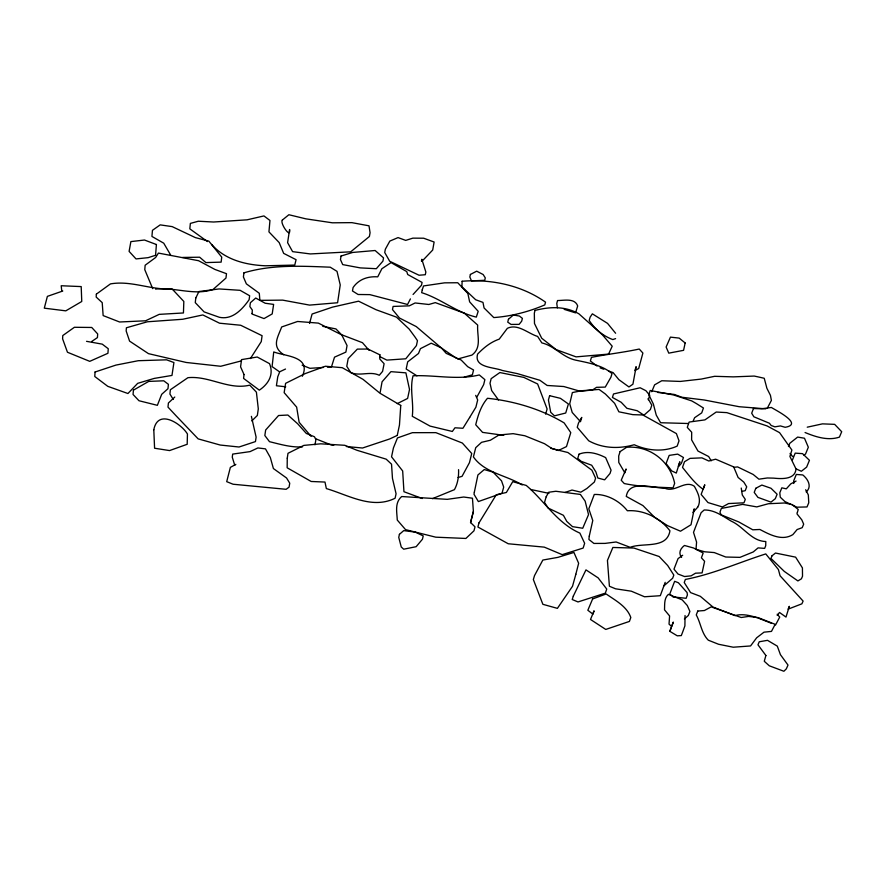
<?xml version="1.0" encoding="UTF-8"?>
<svg xmlns="http://www.w3.org/2000/svg" width="886" height="886" viewBox="0 0 886 886"><rect width="100%" height="100%" fill="white"/><g stroke="black" fill="none" stroke-linecap="round" stroke-linejoin="round"><path stroke-width="1.33" d="M793.767 483.468L793.79 480.589L796.315 474.442L802.794 474.951C807.744 478.85 812.396 486.613 806.171 491.907M685.044 615.526L684.9 625.881L682.818 631.64L681.301 635.583L677.258 635.816L669.838 631.341L673.305 622.083L671.643 626.513L669.03 624.121L669.594 615.947L664.522 609.856C664.766 604.54 663.968 598.249 668.376 594.351L682.176 599.844L687.259 605.481L689.906 611.418L688.356 615.46L684.391 618.982M458.56 469.658C458.87 476.535 457.763 483.546 454.452 489.648L432.501 498.641M380.216 392.166L382.065 381.811L390.936 371.655L405.899 372.851L409.52 389.463L407.615 398.434L397.282 403.617M400.76 405.423L399.464 425.014L397.26 435.414M309.546 323.434L312.094 314.021L332.538 307.121L358.586 301.185L376.007 309.712L396.496 317.144L409.199 329.116L415.013 337.023L417.472 340.667L416.42 345.606L405.777 358.786L386.85 360.104L379.751 356.582M302.325 376.262C311.495 356.25 285.558 356.394 273.741 351.941L272.091 366.605L279.123 371.555M314.995 444.805L315.937 439.39L314.419 436.743L306.301 433.442L297.707 423.807L287.872 415.036L278.558 415.512L265.656 430.009L264.836 435.535L269.499 441.682C280.308 444.296 291.328 447.64 302.525 446.854M421.437 261.126L421.814 259.288L425.856 272.035L425.291 274.726L419.034 275.236L389.696 261.248L384.723 252.499L385.355 249.21L389.84 241.081L398.058 237.592L405.71 240.394L412.843 238.146L423.652 238.212L434.118 242.022L432.7 250.029L422.013 261.259M470.521 522.685L473.379 511.477L472.459 498.209L463.688 497.024L447.275 499.339L401.679 496.537C394.547 502.661 396.917 511.898 397.271 520.049L405.544 529.629L435.779 537.182L465.892 538.455L473.977 530.803L475.007 526.838L470.577 522.53L473.379 511.477M545.654 414.15L547.105 408.978L537.625 383.981L523.859 377.403L499.848 372.552L491.165 378.654L490.013 383.25L491.664 390.571L498.497 399.963M580.485 421.681L581.748 417.406L578.492 423.076L577.24 427.318L588.747 440.807C602.879 448.582 618.949 449.025 634.243 444.739C647.522 450.775 663.736 452.281 677.181 446.09L679.019 440.818L676.395 433.586L642.815 414.969L632.825 414.648L618.871 411.813L614.651 403.385L605.393 394.026L599.102 389.43L581.526 390.737L572.378 392.564L569.731 403.761L572.223 412.477L580.297 421.47M648.74 394.669L650.235 390.482L673.604 394.979L691.689 400.893L696.274 403.507L703.44 408.014L701.723 412.876L694.624 417.705L693.217 420.905M648.308 399.763L649.759 395.311L645.894 390.704L640.135 387.769L613.511 393.971L612.436 397.449L621.208 402.299L626.923 408.313L637.222 410.727L643.945 415.213L650.379 409.542L651.808 405.179L648.087 398.634M651.753 391.712L654.599 384.856L661.753 380.747L680.304 381.434L701.28 379.075L714.625 376.306L733.276 376.871L754.196 376.063L757.884 376.838L764.23 378.267L766.7 387.503M678.311 466.246L679.872 461.794L676.284 473.058L671.643 470.876L666.095 463.522L669.185 455.393L677.69 454.119L683.46 457.519L681.456 463.223L678.953 466.158M665.187 582.346L660.303 595.68L658.331 595.846L644.51 596.765L631.353 591.195L615.537 588.802L609.402 586.244L607.442 560.428L612.868 547.47L633.922 548.057L659.162 556.519L667.701 565.523L673.825 575.08L672.662 578.237L663.902 585.845M693.361 511.322L694.27 508.841L691.014 524.745L680.492 531.212L667.479 525.608L659.25 520.359L654.765 517.457L642.937 505.585L626.28 496.426C628.994 479.127 653.259 488.219 665.054 488.308C675.187 492.782 685.1 479.625 694.358 486.303C697.769 492.561 701.657 499.737 697.836 507.036M694.546 529.64L693.516 532.386L696.584 542.121L696.008 549.331L704.68 551.79L714.282 552.576L725.756 557.028L739.976 557.36L753.255 551.945L758.095 547.88L764.64 548.39L765.714 545.754L765.803 541.523C751.461 541.213 743.575 526.627 731.271 521.167C722.854 516.195 714.437 509.76 704.16 509.993L701.114 512.695L694.613 529.451M669.838 631.341L671.378 627.233M788.462 446.566L789.769 443.31L797.633 437.086L804.477 438.227L808.331 447.231L805.584 453.931L804.045 455.282M792.505 459.812L795.207 453.134L802.55 453.654L809.439 460.31L806.637 467.11L801.354 471.263L796.326 468.993M592.634 598.947L606.146 593.963C615.36 600.464 626.845 606.301 630.81 617.498L629.414 621.429L605.758 629.437L590.508 619.469L594.063 610.808L592.944 614.164L587.839 610.255L592.557 599.113M410.417 298.903L407.538 304.485L369.827 294.628L358.099 294.495L352.473 290.951L353.093 287.507C358.863 279.179 367.945 276.166 377.735 276.853L381.877 268.735L391.069 262.599L406.774 271.614L407.693 274.505L422.079 282.424L421.492 285.27L413.064 294.473M476.845 397.138L483.656 384.624L484.886 379.651L479.293 374.933C457.553 380.36 435.126 374.811 413.053 375.786C409.509 389.02 413.972 402.753 412.289 416.287L430.064 426.1L452.336 431.46L454.961 427.794L462.946 428.27L469.646 417.461M615.593 338.618L612.813 339.571C603.067 335.96 594.761 329.138 589.19 320.411L590.12 317.188L592.357 313.832L607.552 323.379L615.615 333.258M469.646 417.461L475.904 407.172L477.676 399.94L475.693 395.377M250.417 358.553L261.27 341.586L262.09 335.705L240.693 325.251L219.54 323.202L202.828 314.94L182.671 319.27L147.386 321.784L126.41 327.776L126.166 330.965L129.577 341.121L148.483 353.647L186.182 362.463L220.714 366.272L241.49 360.857M767.453 407.948L771.385 400.406L770.432 395.322L766.888 388.278M777.221 615.416L779.503 612.47L785.993 617.077L789.326 606.334L788.108 609.147L801.896 603.82L803.104 601.085L780.079 575.778L778.406 569.543L765.77 553.916C739.013 562.433 713.175 574.084 685.365 579.444L684.225 582.501L690.582 592.601L700.339 596.333L712.975 607.032L734.97 615.604C742.49 613.511 750.553 615.56 757.763 617.896M697.703 507.191L692.907 512.562M251.834 420.905L257.35 415.456L258.302 408.867L256.397 392.144L249.741 385.155C228.455 390.294 209.218 375.531 187.91 377.691L170.356 389.751L169.924 394.037L173.257 399.442M174.786 397.05L168.406 403.008L167.986 407.106L176.392 416.121L198.165 438.88L220.204 445.038L239.032 447.009L255.467 441.582L256.109 437.119L251.391 416.342M682.685 555.256L678.067 558.601L673.991 569.155L677.989 574.017L684.524 576.531L691.102 575.845L695.554 573.187L702.089 572.899L704.603 561.303L701.402 557.803L703.174 553.03L693.572 548.002L684.446 545.466C680.537 548.412 678.067 552.986 681.567 557.394M91.668 341.509L97.438 337.588L97.681 333.944L91.745 327.466L74.391 327.288L62.773 335.561L62.607 338.84L67.458 352.251L89.73 361.344L107.937 353.281L108.258 348.73L102.244 344.145L86.54 341.331M235.842 464.364L230.371 467.376L226.705 481.663L233.084 484.232L286.145 489.305L289.091 487.101L289.733 483.191L286.555 477.997L273.397 468.539L270.33 457.53L265.479 448.87L257.892 447.939L250.096 451.605L232.675 454.097L232.265 457.198L234.768 465.327M796.071 481.054L790.799 483.867L786.292 488.839L781.829 487.821L779.802 492.815L780.267 497.201L784.885 501.542L790.855 504.355M397.072 435.502L389.63 438.98L362.529 448.017L346.393 446.522M285.502 369.041L279.732 371.777L277.761 376.771L276.41 385.753L285.746 386.794M62.773 291.018L47.379 296.367L44.3 308.162L65.797 310.853L81.756 301.484L81.202 286.588L61.2 285.746L61.754 290.852M564.925 492.483L572.013 490.047L580.839 492.184L586.875 488.496L594.395 481.995L595.58 478.196L591.892 470.167L567.893 452.513L552.089 448.637L544.525 443.709L524.877 435.768L513.138 433.664L498.984 434.993L490.335 440.253L481.552 442.324L475.727 447.685L473.412 456.921C484.72 472.991 506.338 475.151 522.219 484.974M464.286 377.159L472.393 374.8L473.545 370.005L467.686 366.66L461.141 360.015L446.212 353.37L441.372 347.91L431.205 343.192L420.429 348.652L418.491 353.481L407.682 361.865L406.187 369.008L416.963 375.841M458.073 477.499L462.049 476.336L469.447 462.669L471.74 453.499L462.348 443.044L435.868 432.645L412.378 432.678L397.46 437.928L393.428 447.917L391.546 456.811L402.676 470.975L403.95 491.719L422.245 498.508M457.586 359.04L471.928 355.087C482.15 347.445 476.856 335.661 477.687 325.084L464.253 313.135L435.303 302.624L428.824 304.485L415.113 302.968L409.299 305.847L393.096 306.434L392.476 309.568L399.475 318.019L416.265 326.58L441.394 347.988L456.412 358.298M741.66 491.42L745.215 490.689L746.71 486.824L743.808 482.117L738.104 477.454L733.686 466.9L715.644 459.192L708.778 460.997L701.933 457.863L690.072 458.372L684.501 461.739L682.497 467.398C688.865 475.195 694.613 483.269 703.141 489.316L704.802 484.786L701.136 494.388L707.992 502.583L722.422 506.947L728.569 503.558L743.963 502.816L745.292 499.405L742.302 495.008L741.239 488.042M807.235 427.185L822.463 423.862L834.656 424.35L841.7 431.715L839.419 437.108C828.033 440.973 815.751 436.931 805.064 432.523M733.519 467.398L737.584 466.9L753.166 474.453L758.914 479.182L767.331 477.975L773.699 478.141C781.253 478.883 795.085 479.913 796.027 468.971L789.902 456.434L791.896 450.044L779.569 432.645L767.066 425.922L726.83 412.632L716.231 412.034L704.924 419.886L689.131 422.057L687.27 427.384L691.689 432.246L691.612 439.866L697.98 451.052L708.656 456.545L711.203 460.809M581.327 391.18L592.535 389.962L596.588 387.315L605.26 387.104L610.908 377.248L612.016 373.626C602.281 365.087 587.894 362.728 575.413 360.093C562.344 357.102 554.57 345.894 541.833 342.904L537.625 336.436C528.012 333.501 517.69 323.301 507.368 328.318L499.228 339.139C490.634 342.096 483.834 347.644 477.609 354.09C473.689 367.834 493.989 367.092 502.296 370.47L517.579 373.682L539.884 380.282L547.149 385.465L563.795 386.529L580.275 391.291M323.379 367.457L309.945 368.31L302.148 365.209M327.421 367.181L331.464 366.904L334.52 357.158L345.883 352.107L347.057 345.573L341.719 334.875L318.373 323.113L297.585 321.474L281.67 326.967C277.418 338.219 271.437 346.47 283.73 354.732M155.571 289.102C174.874 286.975 194.056 295.858 213.017 289.489L225.963 278.06L226.495 273.696L214.921 269.444L198.575 260.717L158.417 253.086L155.626 257.505L145.149 265.235L144.772 269.665L152.691 288.626M182.582 257.438L199.66 257.217L205.906 262.588L221.135 262.134L221.733 257.117L208.841 241.136L195.352 237.603L172.172 226.617L160.189 224.878L152.458 230.316L151.927 236.44L163.733 243.185L170.577 254.924M688.189 423.508L660.602 422.733L656.249 415.102L653.359 404.038L648.818 394.802M765.737 408.856L739.212 406.718L704.27 399.996L681.877 397.249L674.29 394.447L662.761 393.041M793.291 456.39L792.361 456.312L790.057 453.444M673.471 596.965L686.129 598.294L687.414 594.916L687.071 592.546L678.41 582.767L674.645 581.294L669.761 594.03L671.455 595.514M333.778 445.259L331.331 444.993L315.449 438.703M548.988 493.369L530.581 489.46M657.789 392.443L661.521 392.886M503.746 435.336L482.571 432.379L475.727 424.748C477.997 415.357 480.998 405.699 487.488 398.279C514.168 401.07 541.136 409.099 564.149 422.921L570.761 432.623L566.497 446.566L558.39 450.52L550.738 448.072M322.714 326.314L335.938 328.927L341.498 334.698L362.474 342.694L369.119 350.38M564.194 309.358L575.546 312.869L577.683 305.936C574.815 297.829 564.116 300.542 557.549 300.542L556.773 303.411L557.372 307.83M600.077 367.867L603.787 369.229M608.726 371.046L613.123 372.629L618.904 379.684L628.938 386.949L632.925 384.192L636.126 366.682L634.908 370.525L638.684 368.532L642.893 353.038L639.238 349.04C623.456 352.451 607.375 354.19 591.438 357.368L590.375 360.99L596.965 365.984M771.385 623.268L758.892 618.339M775.062 624.719L775.582 624.929L779.724 617.066L777.188 614.22M792.051 504.92L796.913 507.191L807.002 506.947L808.763 502.783L808.32 494.909L805.651 489.736M400.716 405.4L379.928 393.207L363.016 379.341L342.24 367.69L325.406 366.239L305.26 373.571L285.602 383.339L284.151 392.653L296.644 407.106L299.147 422.279L311.108 436.399M207.457 241.568L189.814 228.843L190.368 223.405L198.32 221.234L213.615 222.009L247.105 219.817L263.95 215.929L269.964 220.481L268.945 231.877L279.19 242.598L283.664 253.374L296.068 259.687L294.761 265.08L265.435 265.778C245.743 264.958 225.044 259.831 211.665 244.458M672.297 596.267L672.961 596.876M287.263 458.173L287.153 467.786L311.163 481.475L324.985 482.062L326.347 488.585C348.397 495.064 372.186 509.694 395.101 498.231L396.075 493.779L392.465 478.374L391.534 464.175L386.174 459.158L356.992 450.287L344.754 445.293L320.699 443.82L303.854 445.392L287.994 453.3L287.263 458.173M379.928 354.854L379.773 358.985L384.103 363.725L382.586 371.378L379.286 375.265C370.138 370.846 360.281 376.495 350.834 372.629L346.769 366.317L348.165 358.653L357.335 349.106L367.923 349.04L379.928 354.854M252.111 313.422L252.078 314.054L264.017 318.583L272.201 313.932L273.619 304.407L265.202 303.245L255.722 298.039L250.373 302.724L249.863 306.578L252.322 310.034L252.111 313.422M96.364 294.141L96.175 297.065L102.211 302.635L103.141 315.582L119.588 321.995L145.581 320.787L159.225 314.364L183.446 312.957L183.823 301.45L172.094 288.925C151.207 290.276 131.372 280.242 110.462 283.897L96.364 294.141M95.057 372.009L94.769 376.495L107.771 386.329L127.938 393.517L137.684 383.339L154.253 378.411L171.973 375.431L173.922 362.54L166.623 359.827L138.249 360.713L115.922 365.098L95.057 372.009M156.412 244.525L155.571 255.29L148.139 257.66L136.023 258.922L129.101 251.38L130.884 241.601L144.484 240.028L156.412 244.525M685.155 342.982L683.582 350.335L668.775 353.149L666.117 347.024L670.436 337.134L679.185 338.098L685.155 342.982M133.421 390.15L133.055 394.469L138.98 400.738L157.365 405.323L161.695 394.314L167.975 388.688L168.406 384.325L163.755 380.803L148.737 381.401L133.421 390.15M153.799 429.81L154.585 448.238L169.558 450.575L187.19 444.285L187.444 433.974C180.855 423.275 157.774 408.457 153.799 429.81M195.773 298.028L195.274 302.635L204.09 311.894L219.407 317.299C232.608 320.067 242.288 309.325 249.121 299.69L249.642 295.758L240.139 290.32L219.086 288.936L198.929 291.527L195.773 298.028M589.268 536.13L588.891 539.452L593.897 543.439L605.094 543.395L616.135 541.977L630.145 547.315C643.103 542.298 666.937 549.364 669.938 530.803C660.015 517.801 643.845 509.66 627.377 510.757C619.679 500.967 606.832 493.956 594.284 494.477L588.802 508.863L592.778 520.492L589.268 536.13M244.027 374.556L243.572 378.411L259.321 390.15C268.292 384.125 274.139 374.8 269.521 363.648L257.217 357.014L241.546 359.616L240.582 366.826L244.027 374.556M243.938 272.844L243.406 276.975L246.352 283.841L259.299 293.288L259.875 300.365L282.678 300.132L309.557 305.105L337.588 302.746L340.235 284.938L337.012 271.371L330.245 267.195C301.506 266.055 271.814 264.449 243.938 272.844M282.324 220.082C279.655 223.139 291.117 239.508 289.589 229.507L287.607 242.664L292.613 251.646L310.321 253.939L350.712 251.812L369.396 236.496L370.071 232.708L368.997 225.819L351.875 222.641L332.394 222.807L305.803 218.831L288.869 214.733L282.324 220.082M474.342 492.195L473.999 494.266L478.362 501.565L502.041 493.225L503.691 487.078L501.531 480.843L493.059 472.105L484.265 469.569L477.908 474.974L474.342 492.195M341.055 256.032L340.457 259.565L342.705 264.604L360.292 267.893L376.317 268.713L382.918 261.137L383.538 257.881L375.132 250.505L352.706 252.444L341.055 256.032M422.257 289.8L421.658 292.668C440.863 298.648 456.478 312.536 476.325 317.099L478.196 311.307L469.635 301.838L467.852 293.465L457.741 282.745L444.584 282.844L423.552 285.934L422.257 289.8M399.42 534.347L398.744 537.37L401.258 547.005L403.695 549.187L416.143 546.695L422.445 539.22L423.231 535.919L415.268 532.121L403.739 530.614L399.42 534.347M462.127 281.25L461.905 286.787L475.693 299.756L482.981 302.403L484.066 307.963L493.779 317.576C511.399 316.291 528.577 311.828 544.801 304.906L545.521 302.159C521.5 285.203 491.165 278.902 462.127 281.25M470.4 274.461L469.824 276.975L471.496 280.884L484.72 280.286L485.284 277.883L483.158 274.527L476.69 271.171L470.4 274.461M508.453 319.281L507.744 322.116L511.045 324.431L519.107 324.365L521.677 321.186L522.397 318.373L519.418 316.047L513.348 315.006L508.453 319.281M575.834 574.272L572.522 586.266L557.394 608.361L542.874 604.318L533.35 579.533L534.513 575.601L542.841 560.052L557.859 557.372L573.929 552.443L578.647 563.274L575.834 574.272M478.994 522.873L477.908 527.015L508.232 543.76L544.303 547.138L562.189 554.636L583.143 548.069L584.649 543.295L579.865 533.095C556.984 523.128 544.624 500.978 526.229 485.428L512.728 481.685L506.371 492.472L496.271 494.765L478.994 522.873M535.033 310.421L534.336 313.101L534.48 323.501L541.689 338.208L556.175 349.627L576.066 356.87L608.593 354.09L612.204 346.227L602.447 334.875L578.901 313.81C565.124 306.002 549.829 306.6 535.033 310.421M549.63 395.688L548.423 399.996L550.715 412.3L554.503 415.844L565.722 413.009L568.402 403.994L560.417 398.335L549.63 395.688M797.411 512.263L796.968 513.825L801.808 519.872L803.68 524.169L802.195 527.679L797.123 529.54L792.859 534.623C782.017 541.324 769.834 534.668 759.889 529.485L752.768 529.795L738.758 521.932L721.082 514.821L719.964 512.075L721.348 508.431L742.601 504.389L756.799 506.903L768.417 503.724L784.542 502.993L792.217 504.61L798.22 509.472L797.411 512.263M765.892 655.496L764.275 661.277L769.292 665.796L783.888 671.267L786.336 668.841L788.008 665.076L780.444 654.688L777.299 646.127L767.497 640.334L759.247 641.774L757.962 644.787L765.892 655.496M546.175 496.769L544.513 502.473L548.212 508.088L563.407 515.309L566.785 521.422L572.511 526.649L582.733 528.244L588.537 514.6L585.148 501.155L580.396 494.432L555.832 491.265L548.689 492.251L546.175 496.769M579.012 454.208L577.75 458.383L581.083 461.285L591.693 465.239L595.913 471.972L597.817 478.008L604.629 479.835L610.033 473.456L611.074 470.167L605.647 457.608C597.496 453.488 587.883 450.509 579.012 454.208M573.308 596.123L572.212 599.512L578.004 601.948L605.36 593.133L606.733 589.046L598.15 577.882L585.967 569.886L573.308 596.123M620.1 451.605L618.694 455.991L618.782 462.481L624.84 472.825L626.092 468.993L621.219 480.223L624.242 483.534C640.29 486.901 656.825 487.156 673.05 487.843L674.645 483.313C670.049 460.975 649.438 445.381 626.646 447.286L620.1 451.605M753.465 408.512L751.693 413.241L753.875 416.797L769.413 423.242L771.185 425.49L774.896 426.842L780.433 425.933L785.173 427.285C803.801 424.228 776.058 410.462 771.407 407.471L761.517 408.778L753.465 408.512M697.769 611.041L696.263 614.939C700.87 623.235 701.391 633.191 708.302 640.19L718.546 644.255L733.22 647.212L750.564 645.949L756.644 637.809L763.998 632.172L771.473 631.397L775.161 624.32L758.051 617.608L748.637 616.412L741.217 617.509L711.203 606.877L704.403 610.532L697.769 611.041M755.824 488.275L754.207 492.383L757.94 497.389L770.997 502.118L775.316 498.674L777.111 494.233L770.986 488.264L761.86 485.063L755.824 488.275M772.016 555.81L770.942 558.424L784.332 571.437L797.898 580.928L801.398 578.824L802.528 576.232L802.417 567.893L795.617 557.15L775.471 553.041L772.016 555.81"/></g></svg>
